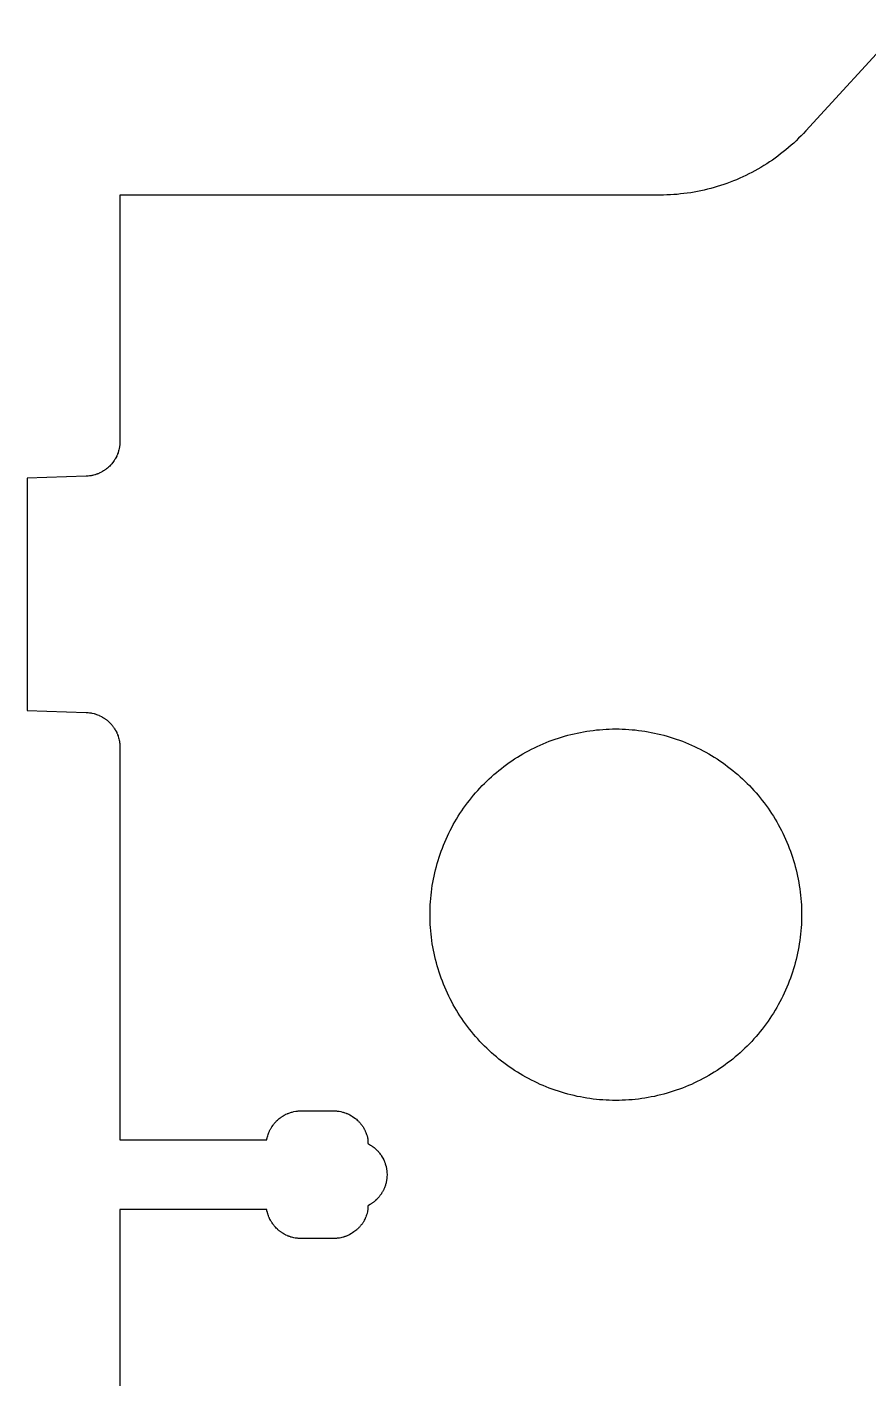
# Model space of a CAD drawing. Header units: metres. Extents: x 0 to 334, y 0 to 488.
# Drawn here: x -0.1 to 36.1, y 427 to 485.2 of the extents above; entities that cross this region are included whole.
import ezdxf

# ---------------------------------------------------------------- set-up
doc = ezdxf.new("R2010")
doc.units = ezdxf.units.M

msp = doc.modelspace()

# ---------------------------------------------------------------- linework, layer by layer
for p, q in [((37.5254, 485.238), (33.4268, 480.762)), ((33.2246, 480.548), (33.1211, 480.444)), ((33.3271, 480.653), (33.2246, 480.548)), ((33.4268, 480.762), (33.3271, 480.653)), ((32.5762, 479.952), (32.4619, 479.859)), ((32.6885, 480.047), (32.5762, 479.952)), ((32.7998, 480.143), (32.6885, 480.047)), ((32.9082, 480.241), (32.7998, 480.143)), ((33.0156, 480.342), (32.9082, 480.241)), ((33.1211, 480.444), (33.0156, 480.342)), ((31.7461, 479.346), (31.6221, 479.268)), ((31.8691, 479.426), (31.7461, 479.346)), ((31.9912, 479.509), (31.8691, 479.426)), ((32.1113, 479.593), (31.9912, 479.509)), ((32.2295, 479.68), (32.1113, 479.593)), ((32.3467, 479.769), (32.2295, 479.68)), ((32.4619, 479.859), (32.3467, 479.769)), ((30.583, 478.721), (30.4473, 478.663)), ((30.7168, 478.781), (30.583, 478.721)), ((30.8496, 478.844), (30.7168, 478.781)), ((30.9814, 478.909), (30.8496, 478.844)), ((31.1113, 478.977), (30.9814, 478.909)), ((31.2412, 479.046), (31.1113, 478.977)), ((31.3691, 479.117), (31.2412, 479.046)), ((31.4961, 479.191), (31.3691, 479.117)), ((31.6221, 479.268), (31.4961, 479.191)), ((28.7637, 478.153), (28.6191, 478.127)), ((28.9072, 478.183), (28.7637, 478.153)), ((29.0508, 478.214), (28.9072, 478.183)), ((29.1934, 478.248), (29.0508, 478.214)), ((29.3359, 478.284), (29.1934, 478.248)), ((29.4775, 478.323), (29.3359, 478.284)), ((29.6182, 478.364), (29.4775, 478.323)), ((29.7588, 478.408), (29.6182, 478.364)), ((29.8984, 478.454), (29.7588, 478.408)), ((30.0371, 478.503), (29.8984, 478.454)), ((30.1748, 478.554), (30.0371, 478.503)), ((30.3115, 478.607), (30.1748, 478.554)), ((30.4473, 478.663), (30.3115, 478.607)), ((27.1572, 478), (3.90039, 478)), ((3.90039, 478), (3.90039, 467.389)), ((27.3037, 478.001), (27.1572, 478)), ((27.4502, 478.005), (27.3037, 478.001)), ((27.5977, 478.012), (27.4502, 478.005)), ((27.7441, 478.021), (27.5977, 478.012)), ((27.8906, 478.031), (27.7441, 478.021)), ((28.0371, 478.046), (27.8906, 478.031)), ((28.1826, 478.062), (28.0371, 478.046)), ((28.3281, 478.081), (28.1826, 478.062)), ((28.4736, 478.103), (28.3281, 478.081)), ((28.6191, 478.127), (28.4736, 478.103)), ((3.86719, 467.076), (3.85547, 467.025)), ((3.87207, 467.102), (3.86719, 467.076)), ((3.87695, 467.128), (3.87207, 467.102)), ((3.88184, 467.153), (3.87695, 467.128)), ((3.88574, 467.18), (3.88184, 467.153)), ((3.88867, 467.205), (3.88574, 467.18)), ((3.89453, 467.258), (3.88867, 467.205)), ((3.89648, 467.283), (3.89453, 467.258)), ((3.89746, 467.31), (3.89648, 467.283)), ((3.89941, 467.336), (3.89746, 467.31)), ((3.90039, 467.389), (3.89941, 467.362)), ((3.89941, 467.362), (3.89941, 467.336)), ((3.62891, 466.528), (3.59766, 466.485)), ((3.6582, 466.571), (3.62891, 466.528)), ((3.67188, 466.594), (3.6582, 466.571)), ((3.68555, 466.615), (3.67188, 466.594)), ((3.69922, 466.639), (3.68555, 466.615)), ((3.72461, 466.684), (3.69922, 466.639)), ((3.75977, 466.754), (3.72461, 466.684)), ((3.77051, 466.778), (3.75977, 466.754)), ((3.78027, 466.802), (3.77051, 466.778)), ((3.79102, 466.826), (3.78027, 466.802)), ((3.80078, 466.851), (3.79102, 466.826)), ((3.81836, 466.899), (3.80078, 466.851)), ((3.82617, 466.925), (3.81836, 466.899)), ((3.83398, 466.949), (3.82617, 466.925)), ((3.8418, 466.975), (3.83398, 466.949)), ((3.85547, 467.025), (3.8418, 466.975)), ((2.63477, 465.906), (2.6084, 465.902)), ((2.66016, 465.911), (2.63477, 465.906)), ((2.68652, 465.916), (2.66016, 465.911)), ((2.71191, 465.921), (2.68652, 465.916)), ((2.7627, 465.933), (2.71191, 465.921)), ((2.81348, 465.946), (2.7627, 465.933)), ((2.83887, 465.954), (2.81348, 465.946)), ((2.86328, 465.962), (2.83887, 465.954)), ((2.88867, 465.97), (2.86328, 465.962)), ((2.91309, 465.979), (2.88867, 465.97)), ((2.9375, 465.988), (2.91309, 465.979)), ((2.96191, 465.997), (2.9375, 465.988)), ((2.98633, 466.008), (2.96191, 465.997)), ((3.00977, 466.018), (2.98633, 466.008)), ((3.03418, 466.028), (3.00977, 466.018)), ((3.10449, 466.063), (3.03418, 466.028)), ((3.12695, 466.076), (3.10449, 466.063)), ((3.15039, 466.089), (3.12695, 466.076)), ((3.19531, 466.116), (3.15039, 466.089)), ((3.2168, 466.13), (3.19531, 466.116)), ((3.23926, 466.145), (3.2168, 466.13)), ((3.26074, 466.159), (3.23926, 466.145)), ((3.28125, 466.175), (3.26074, 466.159)), ((3.30273, 466.19), (3.28125, 466.175)), ((3.32324, 466.206), (3.30273, 466.19)), ((3.36426, 466.239), (3.32324, 466.206)), ((3.38379, 466.256), (3.36426, 466.239)), ((3.42285, 466.291), (3.38379, 466.256)), ((3.46094, 466.327), (3.42285, 466.291)), ((3.49707, 466.365), (3.46094, 466.327)), ((3.53223, 466.404), (3.49707, 466.365)), ((3.54883, 466.424), (3.53223, 466.404)), ((3.58203, 466.465), (3.54883, 466.424)), ((3.59766, 466.485), (3.58203, 466.465)), ((2.45215, 465.889), (-0.09961, 465.8)), ((-0.09961, 465.8), (-0.09961, 455.8)), ((2.47852, 465.891), (2.45215, 465.889)), ((2.50488, 465.892), (2.47852, 465.891)), ((2.53027, 465.894), (2.50488, 465.892)), ((2.58301, 465.899), (2.53027, 465.894)), ((2.6084, 465.902), (2.58301, 465.899)), ((-0.09961, 455.8), (2.45215, 455.711)), ((2.45215, 455.711), (2.47852, 455.71)), ((2.47852, 455.71), (2.50488, 455.708)), ((2.50488, 455.708), (2.53027, 455.706)), ((2.53027, 455.706), (2.58301, 455.7)), ((2.58301, 455.7), (2.6084, 455.697)), ((2.6084, 455.697), (2.63477, 455.693)), ((2.63477, 455.693), (2.66016, 455.689)), ((2.66016, 455.689), (2.68652, 455.685)), ((2.68652, 455.685), (2.78809, 455.661)), ((2.78809, 455.661), (2.81348, 455.653)), ((2.81348, 455.653), (2.83887, 455.646)), ((2.83887, 455.646), (2.86328, 455.639)), ((2.86328, 455.639), (2.88867, 455.63)), ((2.88867, 455.63), (2.9375, 455.612)), ((2.9375, 455.612), (2.98633, 455.593)), ((2.98633, 455.593), (3.00977, 455.582)), ((3.00977, 455.582), (3.03418, 455.571)), ((3.03418, 455.571), (3.10449, 455.536)), ((3.10449, 455.536), (3.12695, 455.523)), ((3.12695, 455.523), (3.15039, 455.511)), ((3.15039, 455.511), (3.19531, 455.483)), ((3.19531, 455.483), (3.2168, 455.47)), ((3.2168, 455.47), (3.23926, 455.455)), ((3.23926, 455.455), (3.26074, 455.44)), ((3.26074, 455.44), (3.28125, 455.426)), ((3.28125, 455.426), (3.30273, 455.41)), ((3.30273, 455.41), (3.32324, 455.394)), ((3.32324, 455.394), (3.34375, 455.378)), ((3.34375, 455.378), (3.36426, 455.361)), ((3.36426, 455.361), (3.44238, 455.291)), ((3.44238, 455.291), (3.47949, 455.254)), ((3.47949, 455.254), (3.49707, 455.234)), ((3.49707, 455.234), (3.51465, 455.216)), ((3.51465, 455.216), (3.53223, 455.196)), ((3.53223, 455.196), (3.54883, 455.176)), ((3.54883, 455.176), (3.56543, 455.156)), ((3.56543, 455.156), (3.58203, 455.136)), ((3.58203, 455.136), (3.59766, 455.114)), ((3.59766, 455.114), (3.61328, 455.094)), ((3.61328, 455.094), (3.62891, 455.072)), ((3.62891, 455.072), (3.64355, 455.051)), ((3.64355, 455.051), (3.6582, 455.028)), ((3.6582, 455.028), (3.67188, 455.007)), ((3.67188, 455.007), (3.69922, 454.962)), ((3.69922, 454.962), (3.71191, 454.939)), ((3.71191, 454.939), (3.72461, 454.916)), ((3.72461, 454.916), (3.75977, 454.846)), ((3.75977, 454.846), (3.77051, 454.822)), ((23.5869, 454.825), (23.7236, 454.853)), ((23.7236, 454.853), (23.8604, 454.879)), ((23.8604, 454.879), (23.998, 454.901)), ((23.998, 454.901), (24.1367, 454.922)), ((24.1367, 454.922), (24.2754, 454.94)), ((24.2754, 454.94), (24.4141, 454.956)), ((24.4141, 454.956), (24.5527, 454.97)), ((24.5527, 454.97), (24.6924, 454.98)), ((24.6924, 454.98), (24.8311, 454.989)), ((24.8311, 454.989), (24.9707, 454.995)), ((24.9707, 454.995), (25.1104, 454.999)), ((25.1104, 454.999), (25.25, 455)), ((25.25, 455), (25.3896, 454.999)), ((25.3896, 454.999), (25.5293, 454.995)), ((25.5293, 454.995), (25.6689, 454.989)), ((25.6689, 454.989), (25.8076, 454.98)), ((25.8076, 454.98), (25.9473, 454.97)), ((25.9473, 454.97), (26.0859, 454.956)), ((26.0859, 454.956), (26.2246, 454.94)), ((26.2246, 454.94), (26.3633, 454.922)), ((26.3633, 454.922), (26.502, 454.901)), ((26.502, 454.901), (26.6396, 454.879)), ((26.6396, 454.879), (26.7764, 454.853)), ((26.7764, 454.853), (26.9131, 454.825)), ((3.77051, 454.822), (3.78027, 454.798)), ((3.78027, 454.798), (3.79102, 454.773)), ((3.79102, 454.773), (3.80078, 454.749)), ((3.80078, 454.749), (3.81836, 454.7)), ((3.81836, 454.7), (3.82617, 454.676)), ((3.82617, 454.676), (3.8418, 454.625)), ((3.8418, 454.625), (3.85547, 454.574)), ((3.85547, 454.574), (3.86719, 454.523)), ((3.86719, 454.523), (3.87695, 454.473)), ((3.87695, 454.473), (3.88184, 454.446)), ((3.88184, 454.446), (3.88574, 454.421)), ((3.88574, 454.421), (3.8916, 454.368)), ((3.8916, 454.368), (3.89453, 454.343)), ((3.89453, 454.343), (3.89648, 454.316)), ((3.89648, 454.316), (3.89746, 454.29)), ((3.89746, 454.29), (3.89941, 454.264)), ((3.89941, 454.264), (3.89941, 454.238)), ((21.8691, 454.25), (21.9961, 454.309)), ((21.9961, 454.309), (22.124, 454.364)), ((22.124, 454.364), (22.2529, 454.417)), ((22.2529, 454.417), (22.3828, 454.469)), ((22.3828, 454.469), (22.5137, 454.518)), ((22.5137, 454.518), (22.6455, 454.564)), ((22.6455, 454.564), (22.7783, 454.608)), ((22.7783, 454.608), (22.9111, 454.65)), ((22.9111, 454.65), (23.0449, 454.69)), ((23.0449, 454.69), (23.1797, 454.728)), ((23.1797, 454.728), (23.3145, 454.763)), ((23.3145, 454.763), (23.4502, 454.795)), ((23.4502, 454.795), (23.5869, 454.825)), ((26.9131, 454.825), (27.0498, 454.795)), ((27.0498, 454.795), (27.1855, 454.763)), ((27.1855, 454.763), (27.3203, 454.728)), ((27.3203, 454.728), (27.4551, 454.69)), ((27.4551, 454.69), (27.5889, 454.65)), ((27.5889, 454.65), (27.7217, 454.608)), ((27.7217, 454.608), (27.8545, 454.564)), ((27.8545, 454.564), (27.9863, 454.518)), ((27.9863, 454.518), (28.1172, 454.469)), ((28.1172, 454.469), (28.2471, 454.417)), ((28.2471, 454.417), (28.376, 454.364)), ((28.376, 454.364), (28.5039, 454.309)), ((28.5039, 454.309), (28.6309, 454.25)), ((3.89941, 454.238), (3.90039, 454.212)), ((3.90039, 454.212), (3.90039, 437.3)), ((20.7764, 453.632), (20.8926, 453.709)), ((20.8926, 453.709), (21.0107, 453.784)), ((21.0107, 453.784), (21.1299, 453.857)), ((21.1299, 453.857), (21.25, 453.928)), ((21.25, 453.928), (21.3711, 453.997)), ((21.3711, 453.997), (21.4941, 454.063)), ((21.4941, 454.063), (21.6182, 454.128)), ((21.6182, 454.128), (21.7432, 454.19)), ((21.7432, 454.19), (21.8691, 454.25)), ((28.6309, 454.25), (28.7568, 454.19)), ((28.7568, 454.19), (28.8818, 454.128)), ((28.8818, 454.128), (29.0059, 454.063)), ((29.0059, 454.063), (29.1289, 453.997)), ((29.1289, 453.997), (29.25, 453.928)), ((29.25, 453.928), (29.3701, 453.857)), ((29.3701, 453.857), (29.4893, 453.784)), ((29.4893, 453.784), (29.6074, 453.709)), ((29.6074, 453.709), (29.7236, 453.632)), ((20.002, 453.038), (20.1074, 453.128)), ((20.1074, 453.128), (20.2158, 453.217)), ((20.2158, 453.217), (20.3252, 453.304)), ((20.3252, 453.304), (20.4355, 453.389)), ((20.4355, 453.389), (20.5479, 453.472)), ((20.5479, 453.472), (20.6611, 453.553)), ((20.6611, 453.553), (20.7764, 453.632)), ((29.7236, 453.632), (29.8389, 453.553)), ((29.8389, 453.553), (29.9521, 453.472)), ((29.9521, 453.472), (30.0645, 453.389)), ((30.0645, 453.389), (30.1748, 453.304)), ((30.1748, 453.304), (30.2842, 453.217)), ((30.2842, 453.217), (30.3926, 453.128)), ((30.3926, 453.128), (30.498, 453.038)), ((19.3994, 452.456), (19.4951, 452.558)), ((19.4951, 452.558), (19.5928, 452.657)), ((19.5928, 452.657), (19.6924, 452.755)), ((19.6924, 452.755), (19.7939, 452.851)), ((19.7939, 452.851), (19.8965, 452.945)), ((19.8965, 452.945), (20.002, 453.038)), ((30.498, 453.038), (30.6035, 452.945)), ((30.6035, 452.945), (30.7061, 452.851)), ((30.7061, 452.851), (30.8076, 452.755)), ((30.8076, 452.755), (30.9072, 452.657)), ((30.9072, 452.657), (31.0049, 452.558)), ((31.0049, 452.558), (31.1006, 452.456)), ((18.9463, 451.925), (19.0332, 452.034)), ((19.0332, 452.034), (19.1221, 452.143)), ((19.1221, 452.143), (19.2119, 452.248)), ((19.2119, 452.248), (19.3047, 452.354)), ((19.3047, 452.354), (19.3994, 452.456)), ((31.1006, 452.456), (31.1953, 452.354)), ((31.1953, 452.354), (31.2881, 452.248)), ((31.2881, 452.248), (31.3779, 452.143)), ((31.3779, 452.143), (31.4668, 452.034)), ((31.4668, 452.034), (31.5537, 451.925)), ((18.4658, 451.239), (18.541, 451.357)), ((18.541, 451.357), (18.6182, 451.474)), ((18.6182, 451.474), (18.6973, 451.589)), ((18.6973, 451.589), (18.7783, 451.702)), ((18.7783, 451.702), (18.8613, 451.814)), ((18.8613, 451.814), (18.9463, 451.925)), ((31.5537, 451.925), (31.6387, 451.814)), ((31.6387, 451.814), (31.7217, 451.702)), ((31.7217, 451.702), (31.8027, 451.589)), ((31.8027, 451.589), (31.8818, 451.474)), ((31.8818, 451.474), (31.959, 451.357)), ((31.959, 451.357), (32.0342, 451.239)), ((18.1865, 450.756), (18.2529, 450.879)), ((18.2529, 450.879), (18.3223, 451)), ((18.3223, 451), (18.3926, 451.12)), ((18.3926, 451.12), (18.4658, 451.239)), ((32.0342, 451.239), (32.1074, 451.12)), ((32.1074, 451.12), (32.1777, 451)), ((32.1777, 451), (32.2471, 450.879)), ((32.2471, 450.879), (32.3135, 450.756)), ((17.8857, 450.126), (17.9414, 450.254)), ((17.9414, 450.254), (18, 450.381)), ((18, 450.381), (18.0596, 450.507)), ((18.0596, 450.507), (18.1221, 450.632)), ((18.1221, 450.632), (18.1865, 450.756)), ((32.3135, 450.756), (32.3779, 450.632)), ((32.3779, 450.632), (32.4404, 450.507)), ((32.4404, 450.507), (32.5, 450.381)), ((32.5, 450.381), (32.5586, 450.254)), ((32.5586, 450.254), (32.6143, 450.126)), ((17.6416, 449.472), (17.6855, 449.604)), ((17.6855, 449.604), (17.7324, 449.736)), ((17.7324, 449.736), (17.7812, 449.867)), ((17.7812, 449.867), (17.833, 449.997)), ((17.833, 449.997), (17.8857, 450.126)), ((32.6143, 450.126), (32.667, 449.997)), ((32.667, 449.997), (32.7188, 449.867)), ((32.7188, 449.867), (32.7676, 449.736)), ((32.7676, 449.736), (32.8145, 449.604)), ((32.8145, 449.604), (32.8584, 449.472)), ((17.4873, 448.936), (17.5225, 449.07)), ((17.5225, 449.07), (17.5596, 449.205)), ((17.5596, 449.205), (17.5996, 449.339)), ((17.5996, 449.339), (17.6416, 449.472)), ((32.8584, 449.472), (32.9004, 449.339)), ((32.9004, 449.339), (32.9404, 449.205)), ((32.9404, 449.205), (32.9775, 449.07)), ((32.9775, 449.07), (33.0127, 448.936)), ((17.3711, 448.39), (17.3975, 448.526)), ((17.3975, 448.526), (17.4248, 448.663)), ((17.4248, 448.663), (17.4551, 448.8)), ((17.4551, 448.8), (17.4873, 448.936)), ((33.0127, 448.936), (33.0449, 448.8)), ((33.0449, 448.8), (33.0752, 448.663)), ((33.0752, 448.663), (33.1025, 448.526)), ((33.1025, 448.526), (33.1289, 448.39)), ((17.2939, 447.836), (17.3096, 447.975)), ((17.3096, 447.975), (17.3281, 448.113)), ((17.3281, 448.113), (17.3486, 448.252)), ((17.3486, 448.252), (17.3711, 448.39)), ((33.1289, 448.39), (33.1514, 448.252)), ((33.1514, 448.252), (33.1719, 448.113)), ((33.1719, 448.113), (33.1904, 447.975)), ((33.1904, 447.975), (33.2061, 447.836)), ((17.251, 447.14), (17.2549, 447.279)), ((17.2549, 447.279), (17.2607, 447.419)), ((17.2607, 447.419), (17.2695, 447.558)), ((17.2695, 447.558), (17.2803, 447.697)), ((17.2803, 447.697), (17.2939, 447.836)), ((33.2061, 447.836), (33.2197, 447.697)), ((33.2197, 447.697), (33.2305, 447.558)), ((33.2305, 447.558), (33.2393, 447.419)), ((33.2393, 447.419), (33.2451, 447.279)), ((33.2451, 447.279), (33.249, 447.14)), ((17.25, 447), (17.251, 447.14)), ((17.251, 446.86), (17.25, 447)), ((17.2549, 446.721), (17.251, 446.86)), ((17.2607, 446.581), (17.2549, 446.721)), ((33.2451, 446.721), (33.2393, 446.581)), ((33.249, 446.86), (33.2451, 446.721)), ((33.249, 447.14), (33.25, 447)), ((33.25, 447), (33.249, 446.86)), ((17.2695, 446.442), (17.2607, 446.581)), ((17.2803, 446.303), (17.2695, 446.442)), ((17.2939, 446.164), (17.2803, 446.303)), ((17.3096, 446.025), (17.2939, 446.164)), ((33.2061, 446.164), (33.1904, 446.025)), ((33.2197, 446.303), (33.2061, 446.164)), ((33.2305, 446.442), (33.2197, 446.303)), ((33.2393, 446.581), (33.2305, 446.442)), ((17.3281, 445.887), (17.3096, 446.025)), ((17.3486, 445.748), (17.3281, 445.887)), ((17.3711, 445.61), (17.3486, 445.748)), ((17.3975, 445.474), (17.3711, 445.61)), ((33.1289, 445.61), (33.1025, 445.474)), ((33.1514, 445.748), (33.1289, 445.61)), ((33.1719, 445.887), (33.1514, 445.748)), ((33.1904, 446.025), (33.1719, 445.887)), ((17.4248, 445.337), (17.3975, 445.474)), ((17.4551, 445.2), (17.4248, 445.337)), ((17.4873, 445.064), (17.4551, 445.2)), ((17.5225, 444.93), (17.4873, 445.064)), ((33.0127, 445.064), (32.9775, 444.93)), ((33.0449, 445.2), (33.0127, 445.064)), ((33.0752, 445.337), (33.0449, 445.2)), ((33.1025, 445.474), (33.0752, 445.337)), ((17.5596, 444.795), (17.5225, 444.93)), ((17.5996, 444.661), (17.5596, 444.795)), ((17.6416, 444.528), (17.5996, 444.661)), ((17.6855, 444.396), (17.6416, 444.528)), ((17.7324, 444.264), (17.6855, 444.396)), ((32.8145, 444.396), (32.7676, 444.264)), ((32.8584, 444.528), (32.8145, 444.396)), ((32.9004, 444.661), (32.8584, 444.528)), ((32.9404, 444.795), (32.9004, 444.661)), ((32.9775, 444.93), (32.9404, 444.795)), ((17.7812, 444.133), (17.7324, 444.264)), ((17.833, 444.003), (17.7812, 444.133)), ((17.8857, 443.874), (17.833, 444.003)), ((17.9414, 443.746), (17.8857, 443.874)), ((32.6143, 443.874), (32.5586, 443.746)), ((32.667, 444.003), (32.6143, 443.874)), ((32.7188, 444.133), (32.667, 444.003)), ((32.7676, 444.264), (32.7188, 444.133)), ((18, 443.619), (17.9414, 443.746)), ((18.0596, 443.493), (18, 443.619)), ((18.1221, 443.368), (18.0596, 443.493)), ((18.1865, 443.244), (18.1221, 443.368)), ((18.2529, 443.121), (18.1865, 443.244)), ((32.3135, 443.244), (32.2471, 443.121)), ((32.3779, 443.368), (32.3135, 443.244)), ((32.4404, 443.493), (32.3779, 443.368)), ((32.5, 443.619), (32.4404, 443.493)), ((32.5586, 443.746), (32.5, 443.619)), ((18.3223, 443), (18.2529, 443.121)), ((18.3926, 442.88), (18.3223, 443)), ((18.4658, 442.761), (18.3926, 442.88)), ((18.541, 442.643), (18.4658, 442.761)), ((18.6182, 442.526), (18.541, 442.643)), ((31.959, 442.643), (31.8818, 442.526)), ((32.0342, 442.761), (31.959, 442.643)), ((32.1074, 442.88), (32.0342, 442.761)), ((32.1777, 443), (32.1074, 442.88)), ((32.2471, 443.121), (32.1777, 443)), ((18.6973, 442.411), (18.6182, 442.526)), ((18.7783, 442.298), (18.6973, 442.411)), ((18.8613, 442.186), (18.7783, 442.298)), ((18.9463, 442.075), (18.8613, 442.186)), ((19.0332, 441.966), (18.9463, 442.075)), ((31.5537, 442.075), (31.4668, 441.966)), ((31.6387, 442.186), (31.5537, 442.075)), ((31.7217, 442.298), (31.6387, 442.186)), ((31.8027, 442.411), (31.7217, 442.298)), ((31.8818, 442.526), (31.8027, 442.411)), ((19.1221, 441.857), (19.0332, 441.966)), ((19.2119, 441.752), (19.1221, 441.857)), ((19.3047, 441.646), (19.2119, 441.752)), ((19.3994, 441.544), (19.3047, 441.646)), ((19.4951, 441.442), (19.3994, 441.544)), ((31.1006, 441.544), (31.0049, 441.442)), ((31.1953, 441.646), (31.1006, 441.544)), ((31.2881, 441.752), (31.1953, 441.646)), ((31.3779, 441.857), (31.2881, 441.752)), ((31.4668, 441.966), (31.3779, 441.857)), ((19.5928, 441.343), (19.4951, 441.442)), ((19.6924, 441.245), (19.5928, 441.343)), ((19.7939, 441.149), (19.6924, 441.245)), ((19.8965, 441.055), (19.7939, 441.149)), ((20.002, 440.962), (19.8965, 441.055)), ((20.1074, 440.872), (20.002, 440.962)), ((20.2158, 440.783), (20.1074, 440.872)), ((30.3926, 440.872), (30.2842, 440.783)), ((30.498, 440.962), (30.3926, 440.872)), ((30.6035, 441.055), (30.498, 440.962)), ((30.7061, 441.149), (30.6035, 441.055)), ((30.8076, 441.245), (30.7061, 441.149)), ((30.9072, 441.343), (30.8076, 441.245)), ((31.0049, 441.442), (30.9072, 441.343)), ((20.3252, 440.696), (20.2158, 440.783)), ((20.4355, 440.611), (20.3252, 440.696)), ((20.5479, 440.528), (20.4355, 440.611)), ((20.6611, 440.447), (20.5479, 440.528)), ((20.7764, 440.368), (20.6611, 440.447)), ((20.8926, 440.291), (20.7764, 440.368)), ((21.0107, 440.216), (20.8926, 440.291)), ((29.6074, 440.291), (29.4893, 440.216)), ((29.7236, 440.368), (29.6074, 440.291)), ((29.8389, 440.447), (29.7236, 440.368)), ((29.9521, 440.528), (29.8389, 440.447)), ((30.0645, 440.611), (29.9521, 440.528)), ((30.1748, 440.696), (30.0645, 440.611)), ((30.2842, 440.783), (30.1748, 440.696)), ((21.1299, 440.143), (21.0107, 440.216)), ((21.25, 440.072), (21.1299, 440.143)), ((21.3711, 440.003), (21.25, 440.072)), ((21.4941, 439.937), (21.3711, 440.003)), ((21.6182, 439.872), (21.4941, 439.937)), ((21.7432, 439.81), (21.6182, 439.872)), ((21.8691, 439.75), (21.7432, 439.81)), ((21.9961, 439.691), (21.8691, 439.75)), ((28.6309, 439.75), (28.5039, 439.691)), ((28.7568, 439.81), (28.6309, 439.75)), ((28.8818, 439.872), (28.7568, 439.81)), ((29.0059, 439.937), (28.8818, 439.872)), ((29.1289, 440.003), (29.0059, 439.937)), ((29.25, 440.072), (29.1289, 440.003)), ((29.3701, 440.143), (29.25, 440.072)), ((29.4893, 440.216), (29.3701, 440.143)), ((22.124, 439.636), (21.9961, 439.691)), ((22.2529, 439.583), (22.124, 439.636)), ((22.3828, 439.531), (22.2529, 439.583)), ((22.5137, 439.482), (22.3828, 439.531)), ((22.6455, 439.436), (22.5137, 439.482)), ((22.7783, 439.392), (22.6455, 439.436)), ((22.9111, 439.35), (22.7783, 439.392)), ((23.0449, 439.31), (22.9111, 439.35)), ((23.1797, 439.272), (23.0449, 439.31)), ((23.3145, 439.237), (23.1797, 439.272)), ((23.4502, 439.205), (23.3145, 439.237)), ((23.5869, 439.175), (23.4502, 439.205)), ((23.7236, 439.147), (23.5869, 439.175)), ((23.8604, 439.121), (23.7236, 439.147)), ((23.998, 439.099), (23.8604, 439.121)), ((26.6396, 439.121), (26.502, 439.099)), ((26.7764, 439.147), (26.6396, 439.121)), ((26.9131, 439.175), (26.7764, 439.147)), ((27.0498, 439.205), (26.9131, 439.175)), ((27.1855, 439.237), (27.0498, 439.205)), ((27.3203, 439.272), (27.1855, 439.237)), ((27.4551, 439.31), (27.3203, 439.272)), ((27.5889, 439.35), (27.4551, 439.31)), ((27.7217, 439.392), (27.5889, 439.35)), ((27.8545, 439.436), (27.7217, 439.392)), ((27.9863, 439.482), (27.8545, 439.436)), ((28.1172, 439.531), (27.9863, 439.482)), ((28.2471, 439.583), (28.1172, 439.531)), ((28.376, 439.636), (28.2471, 439.583)), ((28.5039, 439.691), (28.376, 439.636)), ((11.4668, 438.532), (11.4932, 438.535)), ((11.4932, 438.535), (11.5186, 438.539)), ((11.5186, 438.539), (11.5439, 438.542)), ((11.5439, 438.542), (11.5703, 438.544)), ((11.5703, 438.544), (11.5957, 438.547)), ((11.5957, 438.547), (11.6484, 438.549)), ((11.6484, 438.549), (11.6738, 438.55)), ((11.6738, 438.55), (13.126, 438.55)), ((13.126, 438.55), (13.2041, 438.547)), ((13.2041, 438.547), (13.2295, 438.544)), ((13.2295, 438.544), (13.2559, 438.542)), ((13.2559, 438.542), (13.2812, 438.539)), ((13.2812, 438.539), (13.3076, 438.535)), ((13.3076, 438.535), (13.333, 438.532)), ((24.1367, 439.078), (23.998, 439.099)), ((24.2754, 439.06), (24.1367, 439.078)), ((24.4141, 439.044), (24.2754, 439.06)), ((24.5527, 439.03), (24.4141, 439.044)), ((24.6924, 439.02), (24.5527, 439.03)), ((24.8311, 439.011), (24.6924, 439.02)), ((24.9707, 439.005), (24.8311, 439.011)), ((25.1104, 439.001), (24.9707, 439.005)), ((25.25, 439), (25.1104, 439.001)), ((25.3896, 439.001), (25.25, 439)), ((25.5293, 439.005), (25.3896, 439.001)), ((25.6689, 439.011), (25.5293, 439.005)), ((25.8076, 439.02), (25.6689, 439.011)), ((25.9473, 439.03), (25.8076, 439.02)), ((26.0859, 439.044), (25.9473, 439.03)), ((26.2246, 439.06), (26.0859, 439.044)), ((26.3633, 439.078), (26.2246, 439.06)), ((26.502, 439.099), (26.3633, 439.078)), ((10.4922, 437.94), (10.5078, 437.961)), ((10.5078, 437.961), (10.5244, 437.981)), ((10.5244, 437.981), (10.54, 438.002)), ((10.54, 438.002), (10.5566, 438.021)), ((10.5566, 438.021), (10.5918, 438.061)), ((10.5918, 438.061), (10.6094, 438.079)), ((10.6094, 438.079), (10.627, 438.099)), ((10.627, 438.099), (10.6455, 438.117)), ((10.6455, 438.117), (10.6826, 438.152)), ((10.6826, 438.152), (10.7217, 438.188)), ((10.7217, 438.188), (10.7422, 438.204)), ((10.7422, 438.204), (10.7617, 438.221)), ((10.7617, 438.221), (10.8027, 438.252)), ((10.8027, 438.252), (10.8242, 438.268)), ((10.8242, 438.268), (10.8447, 438.282)), ((10.8447, 438.282), (10.8662, 438.297)), ((10.8662, 438.297), (10.8887, 438.312)), ((10.8887, 438.312), (10.9102, 438.325)), ((10.9102, 438.325), (10.9326, 438.339)), ((10.9326, 438.339), (10.9775, 438.364)), ((10.9775, 438.364), (11.001, 438.377)), ((11.001, 438.377), (11.0234, 438.389)), ((11.0234, 438.389), (11.0469, 438.4)), ((11.0469, 438.4), (11.0938, 438.422)), ((11.0938, 438.422), (11.1182, 438.433)), ((11.1182, 438.433), (11.1416, 438.442)), ((11.1416, 438.442), (11.166, 438.452)), ((11.166, 438.452), (11.2148, 438.47)), ((11.2148, 438.47), (11.2402, 438.478)), ((11.2402, 438.478), (11.2891, 438.493)), ((11.2891, 438.493), (11.3145, 438.5)), ((11.3145, 438.5), (11.3906, 438.518)), ((11.3906, 438.518), (11.4668, 438.532)), ((13.333, 438.532), (13.4092, 438.518)), ((13.4092, 438.518), (13.4854, 438.5)), ((13.4854, 438.5), (13.5107, 438.493)), ((13.5107, 438.493), (13.5352, 438.485)), ((13.5352, 438.485), (13.5605, 438.478)), ((13.5605, 438.478), (13.585, 438.47)), ((13.585, 438.47), (13.6338, 438.452)), ((13.6338, 438.452), (13.6582, 438.442)), ((13.6582, 438.442), (13.6816, 438.433)), ((13.6816, 438.433), (13.7061, 438.422)), ((13.7061, 438.422), (13.7529, 438.4)), ((13.7529, 438.4), (13.7998, 438.377)), ((13.7998, 438.377), (13.8672, 438.339)), ((13.8672, 438.339), (13.9121, 438.312)), ((13.9121, 438.312), (13.9766, 438.268)), ((13.9766, 438.268), (14.0381, 438.221)), ((14.0381, 438.221), (14.0586, 438.204)), ((14.0586, 438.204), (14.0781, 438.188)), ((14.0781, 438.188), (14.1172, 438.152)), ((14.1172, 438.152), (14.1543, 438.117)), ((14.1543, 438.117), (14.1729, 438.099)), ((14.1729, 438.099), (14.1904, 438.079)), ((14.1904, 438.079), (14.209, 438.061)), ((14.209, 438.061), (14.2256, 438.041)), ((14.2256, 438.041), (14.2432, 438.021)), ((14.2432, 438.021), (14.2598, 438.002)), ((14.2598, 438.002), (14.2754, 437.981)), ((14.2754, 437.981), (14.292, 437.961)), ((14.292, 437.961), (14.3076, 437.94)), ((10.2305, 437.352), (10.2363, 437.377)), ((10.2363, 437.377), (10.2422, 437.401)), ((10.2422, 437.401), (10.248, 437.427)), ((10.248, 437.427), (10.2617, 437.478)), ((10.2617, 437.478), (10.2773, 437.526)), ((10.2773, 437.526), (10.2949, 437.575)), ((10.2949, 437.575), (10.3145, 437.624)), ((10.3145, 437.624), (10.3242, 437.647)), ((10.3242, 437.647), (10.335, 437.672)), ((10.335, 437.672), (10.3457, 437.695)), ((10.3457, 437.695), (10.3691, 437.742)), ((10.3691, 437.742), (10.3809, 437.765)), ((10.3809, 437.765), (10.3936, 437.787)), ((10.3936, 437.787), (10.4072, 437.81)), ((10.4072, 437.81), (10.4199, 437.832)), ((10.4199, 437.832), (10.4336, 437.854)), ((10.4336, 437.854), (10.4922, 437.94)), ((14.3076, 437.94), (14.3223, 437.919)), ((14.3223, 437.919), (14.3379, 437.897)), ((14.3379, 437.897), (14.3516, 437.876)), ((14.3516, 437.876), (14.3662, 437.854)), ((14.3662, 437.854), (14.3936, 437.81)), ((14.3936, 437.81), (14.4189, 437.765)), ((14.4189, 437.765), (14.4307, 437.742)), ((14.4307, 437.742), (14.4541, 437.695)), ((14.4541, 437.695), (14.4648, 437.672)), ((14.4648, 437.672), (14.4756, 437.647)), ((14.4756, 437.647), (14.4854, 437.624)), ((14.4854, 437.624), (14.5049, 437.575)), ((14.5049, 437.575), (14.5225, 437.526)), ((14.5225, 437.526), (14.5381, 437.478)), ((14.5381, 437.478), (14.5586, 437.401)), ((14.5586, 437.401), (14.5645, 437.377)), ((14.5645, 437.377), (14.5693, 437.352)), ((3.90039, 437.3), (10.2207, 437.3)), ((10.2207, 437.3), (10.2256, 437.325)), ((10.2256, 437.325), (10.2305, 437.352)), ((14.5693, 437.352), (14.5742, 437.325)), ((14.5742, 437.325), (14.5791, 437.3)), ((14.5791, 437.3), (14.5791, 437.138)), ((14.5791, 437.138), (14.6025, 437.126)), ((14.6025, 437.126), (14.6475, 437.101)), ((14.6475, 437.101), (14.6924, 437.073)), ((14.6924, 437.073), (14.7139, 437.06)), ((14.7139, 437.06), (14.7363, 437.046)), ((14.7363, 437.046), (14.7578, 437.031)), ((14.7578, 437.031), (14.7783, 437.016)), ((14.7783, 437.016), (14.7998, 437)), ((14.7998, 437), (14.8408, 436.969)), ((14.8408, 436.969), (14.8604, 436.952)), ((14.8604, 436.952), (14.8809, 436.936)), ((14.8809, 436.936), (14.9004, 436.918)), ((14.9004, 436.918), (14.9189, 436.9)), ((14.9189, 436.9), (14.9385, 436.883)), ((14.9385, 436.883), (14.9756, 436.846)), ((14.9756, 436.846), (14.9932, 436.827)), ((14.9932, 436.827), (15.0107, 436.808)), ((15.0107, 436.808), (15.0283, 436.789)), ((15.0283, 436.789), (15.0449, 436.769)), ((15.0449, 436.769), (15.0615, 436.749)), ((15.0615, 436.749), (15.0781, 436.729)), ((15.0781, 436.729), (15.1094, 436.688)), ((15.1094, 436.688), (15.125, 436.666)), ((15.125, 436.666), (15.1543, 436.623)), ((15.1543, 436.623), (15.168, 436.602)), ((15.168, 436.602), (15.1953, 436.557)), ((15.1953, 436.557), (15.2207, 436.512)), ((15.2207, 436.512), (15.2559, 436.441)), ((15.2559, 436.441), (15.2773, 436.395)), ((15.2773, 436.395), (15.2871, 436.37)), ((15.2871, 436.37), (15.2969, 436.347)), ((15.2969, 436.347), (15.3066, 436.322)), ((15.3066, 436.322), (15.3154, 436.298)), ((15.3154, 436.298), (15.3232, 436.272)), ((15.3232, 436.272), (15.3389, 436.224)), ((15.3389, 436.224), (15.3594, 436.147)), ((15.3594, 436.147), (15.3652, 436.123)), ((15.3652, 436.123), (15.3701, 436.097)), ((15.3701, 436.097), (15.3799, 436.046)), ((15.3799, 436.046), (15.3838, 436.021)), ((15.3838, 436.021), (15.3877, 435.994)), ((15.3877, 435.994), (15.3906, 435.969)), ((15.3906, 435.631), (15.3877, 435.605)), ((15.3906, 435.969), (15.3936, 435.942)), ((15.3936, 435.657), (15.3906, 435.631)), ((15.3936, 435.942), (15.3955, 435.917)), ((15.3955, 435.683), (15.3936, 435.657)), ((15.3955, 435.917), (15.3975, 435.891)), ((15.3975, 435.709), (15.3955, 435.683)), ((15.3975, 435.891), (15.4004, 435.813)), ((15.4004, 435.787), (15.3975, 435.709)), ((15.4004, 435.813), (15.4004, 435.787)), ((15.1953, 435.043), (15.1816, 435.021)), ((15.208, 435.065), (15.1953, 435.043)), ((15.2207, 435.089), (15.208, 435.065)), ((15.2324, 435.111), (15.2207, 435.089)), ((15.2559, 435.158), (15.2324, 435.111)), ((15.2666, 435.182), (15.2559, 435.158)), ((15.2773, 435.206), (15.2666, 435.182)), ((15.2871, 435.229), (15.2773, 435.206)), ((15.3066, 435.278), (15.2871, 435.229)), ((15.3154, 435.303), (15.3066, 435.278)), ((15.3311, 435.352), (15.3154, 435.303)), ((15.3389, 435.377), (15.3311, 435.352)), ((15.3457, 435.401), (15.3389, 435.377)), ((15.3594, 435.452), (15.3457, 435.401)), ((15.3652, 435.478), (15.3594, 435.452)), ((15.3799, 435.554), (15.3652, 435.478)), ((15.3838, 435.58), (15.3799, 435.554)), ((15.3877, 435.605), (15.3838, 435.58)), ((14.6025, 434.475), (14.5791, 434.463)), ((14.5791, 434.463), (14.5791, 434.3)), ((14.6699, 434.513), (14.6025, 434.475)), ((14.6924, 434.526), (14.6699, 434.513)), ((14.7139, 434.54), (14.6924, 434.526)), ((14.7363, 434.555), (14.7139, 434.54)), ((14.7578, 434.569), (14.7363, 434.555)), ((14.7783, 434.584), (14.7578, 434.569)), ((14.7998, 434.6), (14.7783, 434.584)), ((14.8203, 434.615), (14.7998, 434.6)), ((14.8408, 434.632), (14.8203, 434.615)), ((14.8604, 434.648), (14.8408, 434.632)), ((14.8809, 434.665), (14.8604, 434.648)), ((14.9004, 434.682), (14.8809, 434.665)), ((14.957, 434.735), (14.9004, 434.682)), ((14.9756, 434.754), (14.957, 434.735)), ((14.9932, 434.772), (14.9756, 434.754)), ((15.0283, 434.812), (14.9932, 434.772)), ((15.0449, 434.831), (15.0283, 434.812)), ((15.0615, 434.852), (15.0449, 434.831)), ((15.0781, 434.871), (15.0615, 434.852)), ((15.0938, 434.892), (15.0781, 434.871)), ((15.1094, 434.913), (15.0938, 434.892)), ((15.125, 434.934), (15.1094, 434.913)), ((15.1543, 434.977), (15.125, 434.934)), ((15.168, 434.999), (15.1543, 434.977)), ((15.1816, 435.021), (15.168, 434.999)), ((10.2207, 434.3), (3.90039, 434.3)), ((3.90039, 434.3), (3.90039, 417.389)), ((10.2305, 434.249), (10.2207, 434.3)), ((10.248, 434.173), (10.2305, 434.249)), ((10.2549, 434.147), (10.248, 434.173)), ((10.2617, 434.123), (10.2549, 434.147)), ((10.2695, 434.098), (10.2617, 434.123)), ((10.2773, 434.073), (10.2695, 434.098)), ((10.2949, 434.024), (10.2773, 434.073)), ((10.3145, 433.976), (10.2949, 434.024)), ((10.3242, 433.952), (10.3145, 433.976)), ((10.335, 433.929), (10.3242, 433.952)), ((10.3457, 433.904), (10.335, 433.929)), ((10.3574, 433.882), (10.3457, 433.904)), ((10.3809, 433.835), (10.3574, 433.882)), ((14.4424, 433.882), (14.4189, 433.835)), ((14.4541, 433.904), (14.4424, 433.882)), ((14.4648, 433.929), (14.4541, 433.904)), ((14.4756, 433.952), (14.4648, 433.929)), ((14.4854, 433.976), (14.4756, 433.952)), ((14.5049, 434.024), (14.4854, 433.976)), ((14.5225, 434.073), (14.5049, 434.024)), ((14.5303, 434.098), (14.5225, 434.073)), ((14.5381, 434.123), (14.5303, 434.098)), ((14.5449, 434.147), (14.5381, 434.123)), ((14.5586, 434.198), (14.5449, 434.147)), ((14.5645, 434.224), (14.5586, 434.198)), ((14.5791, 434.3), (14.5645, 434.224)), ((10.3936, 433.812), (10.3809, 433.835)), ((10.4072, 433.79), (10.3936, 433.812)), ((10.4199, 433.768), (10.4072, 433.79)), ((10.4336, 433.746), (10.4199, 433.768)), ((10.4482, 433.724), (10.4336, 433.746)), ((10.4775, 433.681), (10.4482, 433.724)), ((10.4922, 433.66), (10.4775, 433.681)), ((10.5078, 433.64), (10.4922, 433.66)), ((10.5244, 433.619), (10.5078, 433.64)), ((10.54, 433.599), (10.5244, 433.619)), ((10.5566, 433.578), (10.54, 433.599)), ((10.5918, 433.539), (10.5566, 433.578)), ((10.627, 433.502), (10.5918, 433.539)), ((10.6641, 433.465), (10.627, 433.502)), ((10.6826, 433.447), (10.6641, 433.465)), ((10.7021, 433.43), (10.6826, 433.447)), ((10.7217, 433.413), (10.7021, 433.43)), ((10.7422, 433.396), (10.7217, 433.413)), ((10.7617, 433.38), (10.7422, 433.396)), ((10.7822, 433.363), (10.7617, 433.38)), ((10.8027, 433.348), (10.7822, 433.363)), ((10.8242, 433.332), (10.8027, 433.348)), ((10.8447, 433.317), (10.8242, 433.332)), ((10.8662, 433.303), (10.8447, 433.317)), ((10.8887, 433.288), (10.8662, 433.303)), ((13.9766, 433.332), (13.9121, 433.288)), ((14.0176, 433.363), (13.9766, 433.332)), ((14.0586, 433.396), (14.0176, 433.363)), ((14.0977, 433.43), (14.0586, 433.396)), ((14.1172, 433.447), (14.0977, 433.43)), ((14.1357, 433.465), (14.1172, 433.447)), ((14.1729, 433.502), (14.1357, 433.465)), ((14.1904, 433.521), (14.1729, 433.502)), ((14.209, 433.539), (14.1904, 433.521)), ((14.2256, 433.559), (14.209, 433.539)), ((14.2432, 433.578), (14.2256, 433.559)), ((14.2598, 433.599), (14.2432, 433.578)), ((14.2754, 433.619), (14.2598, 433.599)), ((14.292, 433.64), (14.2754, 433.619)), ((14.3076, 433.66), (14.292, 433.64)), ((14.3223, 433.681), (14.3076, 433.66)), ((14.3379, 433.702), (14.3223, 433.681)), ((14.3516, 433.724), (14.3379, 433.702)), ((14.3662, 433.746), (14.3516, 433.724)), ((14.3799, 433.768), (14.3662, 433.746)), ((14.3936, 433.79), (14.3799, 433.768)), ((14.4189, 433.835), (14.3936, 433.79)), ((10.9102, 433.274), (10.8887, 433.288)), ((10.9326, 433.261), (10.9102, 433.274)), ((10.9775, 433.235), (10.9326, 433.261)), ((11.001, 433.223), (10.9775, 433.235)), ((11.0234, 433.211), (11.001, 433.223)), ((11.0469, 433.199), (11.0234, 433.211)), ((11.0938, 433.178), (11.0469, 433.199)), ((11.1182, 433.168), (11.0938, 433.178)), ((11.1416, 433.157), (11.1182, 433.168)), ((11.166, 433.148), (11.1416, 433.157)), ((11.1904, 433.139), (11.166, 433.148)), ((11.2148, 433.131), (11.1904, 433.139)), ((11.2402, 433.122), (11.2148, 433.131)), ((11.2646, 433.114), (11.2402, 433.122)), ((11.2891, 433.107), (11.2646, 433.114)), ((11.3398, 433.094), (11.2891, 433.107)), ((11.3906, 433.082), (11.3398, 433.094)), ((11.4414, 433.072), (11.3906, 433.082)), ((11.4668, 433.068), (11.4414, 433.072)), ((11.4932, 433.064), (11.4668, 433.068)), ((11.5186, 433.061), (11.4932, 433.064)), ((11.5439, 433.058), (11.5186, 433.061)), ((11.5703, 433.056), (11.5439, 433.058)), ((11.5957, 433.054), (11.5703, 433.056)), ((11.6221, 433.052), (11.5957, 433.054)), ((11.6738, 433.05), (11.6221, 433.052)), ((13.126, 433.05), (11.6738, 433.05)), ((13.1777, 433.052), (13.126, 433.05)), ((13.2041, 433.054), (13.1777, 433.052)), ((13.2295, 433.056), (13.2041, 433.054)), ((13.2559, 433.058), (13.2295, 433.056)), ((13.2812, 433.061), (13.2559, 433.058)), ((13.3076, 433.064), (13.2812, 433.061)), ((13.3584, 433.072), (13.3076, 433.064)), ((13.4092, 433.082), (13.3584, 433.072)), ((13.46, 433.094), (13.4092, 433.082)), ((13.5107, 433.107), (13.46, 433.094)), ((13.5352, 433.114), (13.5107, 433.107)), ((13.5605, 433.122), (13.5352, 433.114)), ((13.585, 433.131), (13.5605, 433.122)), ((13.6094, 433.139), (13.585, 433.131)), ((13.6338, 433.148), (13.6094, 433.139)), ((13.6582, 433.157), (13.6338, 433.148)), ((13.6816, 433.168), (13.6582, 433.157)), ((13.7061, 433.178), (13.6816, 433.168)), ((13.7529, 433.199), (13.7061, 433.178)), ((13.7998, 433.223), (13.7529, 433.199)), ((13.8672, 433.261), (13.7998, 433.223)), ((13.9121, 433.288), (13.8672, 433.261))]:
    msp.add_line(p, q)

doc.saveas('drawing.dxf')
